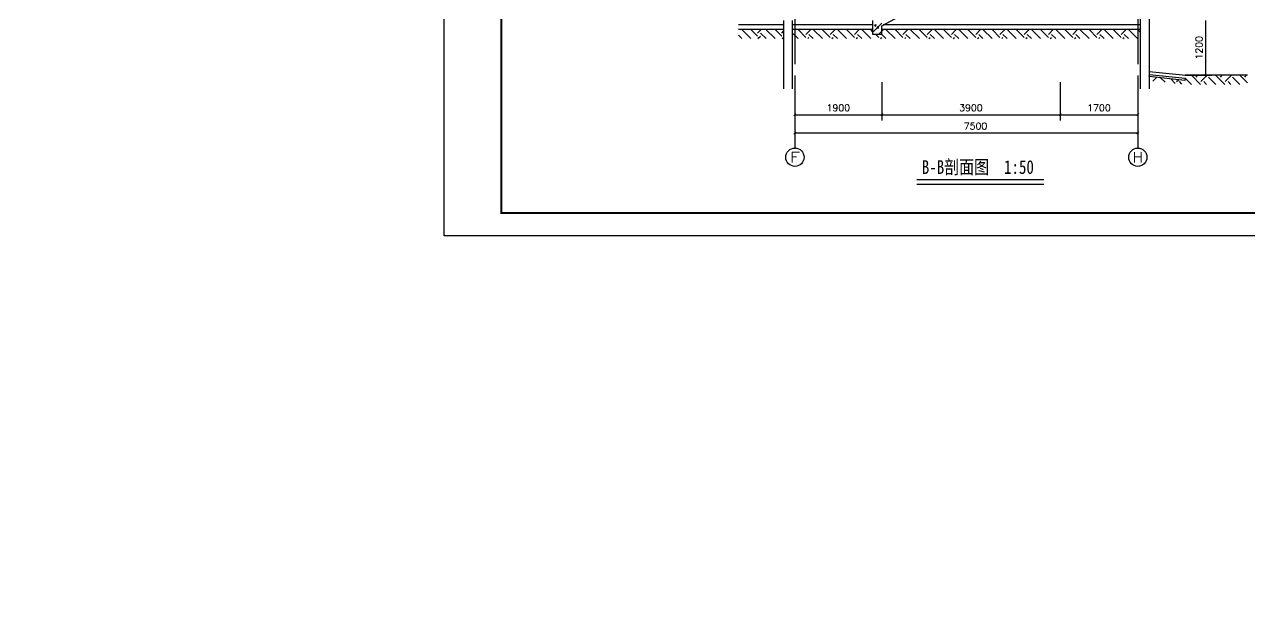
# Model space of a CAD drawing. Extents: x -4968480 to 5598971, y -5343220 to -29066.
# Drawn here: x 260433 to 287225, y -96612 to -83846 of the extents above; entities that cross this region are included whole.
import ezdxf
from ezdxf.enums import TextEntityAlignment as Align

# ---------------------------------------------------------------- set-up
doc = ezdxf.new("R2010")
doc.units = 0
doc.header["$LTSCALE"] = 1000
doc.header["$MEASUREMENT"] = 0
doc.linetypes.add('CENTER', pattern=[2, 1.25, -0.25, 0.25, -0.25])
doc.layers.get('0').update_dxf_attribs({"linetype": 'CONTINUOUS'})
for name, color, linetype in [('AXIS', 3, 'CONTINUOUS'), ('AXIS_TEXT', 7, 'CONTINUOUS'), ('DOTE', 1, 'CENTER'), ('PUB_DIM', 3, 'CONTINUOUS'), ('WALL', 2, 'CONTINUOUS')]:
    doc.layers.add(name, color=color, linetype=linetype)
doc.styles.add('-宋体', font='', dxfattribs={"width": 0.8})
doc.styles.add('_TCH_AXIS', font='COMPLEX', dxfattribs={"bigfont": 'GBCBIG'})
doc.styles.add('_TCH_DIM', font='SIMPLEX', dxfattribs={"bigfont": 'GBCBIG'})
doc.styles.get('-宋体').set_extended_font_data('SimSun')

# ---------------------------------------------------------------- blocks, each defined once
blk = doc.blocks.new('_ArchTick')
at = {"color": 0, "linetype": 'ByBlock', "const_width": 0.4}
blk.add_lwpolyline([(-0.5, -0.5), (0.5, 0.5)], dxfattribs=at)

msp = doc.modelspace()

# ---------------------------------------------------------------- linework, layer by layer
for p, q in [((277032.7, -83855.1, -46871.2), (276047.5, -83855.1, -48634.7)), ((278982.7, -83855.1, -43738.6), (277232.7, -83855.1, -46513.2)), ((284832.7, -83855.1, -23809.8), (279215.3, -83855.1, -42816.2)), ((277032.7, -83955.1, -46871.2), (276047.5, -83955.1, -48634.7)), ((278982.7, -83955.1, -43738.6), (277232.7, -83955.1, -46513.2)), ((284832.7, -83955.1, -23809.9), (279182.7, -83955.1, -42922.6)), ((279948.2, -87234.8), (282725.3, -87234.8)), ((279948.2, -87334.8), (282725.3, -87334.8))]:
    msp.add_line(p, q)
at = {"color": 8}
for p, q in [((278982.7, -84017.6), (279182.7, -83817.6)), ((279003.9, -83846.9), (279003.9, -83846.9)), ((279025.4, -83862.1), (279060.4, -83848.7)), ((279050.2, -83879.1), (279060.3, -83848.9)), ((276121.3, -84155.1), (276047.5, -84081.3)), ((276320.2, -84155.1), (276120.2, -83955.1)), ((276463.8, -84099.8), (276319.1, -83955.1)), ((276463.8, -84033.5), (276542.2, -83955.1)), ((276474.7, -84155.1), (276530.1, -84099.8)), ((276651.7, -84155.1), (276530.1, -84033.5)), ((276850.5, -84155.1), (276650.5, -83955.1)), ((276994.1, -84099.8), (276849.4, -83955.1)), ((276994.1, -84033.5), (277032.7, -83994.9)), ((277005.1, -84155.1), (277032.7, -84127.5)), ((277352.7, -84155.1), (277232.7, -84035.1)), ((277524.4, -84127.9), (277351.6, -83955.1)), ((277425, -83962.2), (277432.1, -83955.1)), ((277524.4, -84061.6), (277630.9, -83955.1)), ((277684.2, -84155.1), (277590.7, -84061.6)), ((277883.1, -84155.1), (277690.1, -83962.2)), ((278054.7, -84127.9), (277881.9, -83955.1)), ((277955.3, -83962.2), (277962.4, -83955.1)), ((278054.7, -84061.6), (278161.3, -83955.1)), ((278214.5, -84155.1), (278121, -84061.6)), ((278413.4, -84155.1), (278220.5, -83962.2)), ((278585.1, -84127.9), (278412.3, -83955.1)), ((278485.6, -83962.2), (278492.7, -83955.1)), ((278585.1, -84061.6), (278691.6, -83955.1)), ((278744.9, -84155.1), (278651.4, -84061.6)), ((278943.7, -84155.1), (278750.8, -83962.2)), ((278982.7, -83995.2), (278942.6, -83955.1)), ((279025.4, -83862.1), (279050.3, -83878.9)), ((279115.4, -84127.9), (279046.6, -84059.1)), ((279061.8, -84019.1), (279061.8, -84019.1)), ((279079.8, -83920.5), (279103.9, -83891.8)), ((279079.8, -83920.5), (279109.7, -83923.1)), ((279109.6, -83923.3), (279103.8, -83892)), ((279104.2, -84014.7), (279104.2, -84014.7)), ((279114.5, -83929.5), (279114.5, -83929.5)), ((279115.4, -84061.6), (279117.9, -84059.1)), ((279117.9, -84059.1), (279182.7, -83994.4)), ((279130.8, -83861.2), (279130.8, -83861.2)), ((279275.2, -84155.1), (279181.7, -84061.6)), ((279182.7, -83994.4), (279221.9, -83955.1)), ((279474.1, -84155.1), (279281.1, -83962.2)), ((279645.7, -84127.9), (279472.9, -83955.1)), ((279546.3, -83962.2), (279553.4, -83955.1)), ((279645.7, -84061.6), (279752.3, -83955.1)), ((279805.5, -84155.1), (279712, -84061.6)), ((280004.4, -84155.1), (279811.5, -83962.2)), ((280176.1, -84127.9), (280003.3, -83955.1)), ((280076.6, -83962.2), (280083.7, -83955.1)), ((280176.1, -84061.6), (280282.6, -83955.1)), ((280335.8, -84155.1), (280242.4, -84061.6)), ((280534.7, -84155.1), (280341.8, -83962.2)), ((280706.4, -84127.9), (280533.6, -83955.1)), ((280607, -83962.2), (280614, -83955.1)), ((280706.4, -84061.6), (280812.9, -83955.1)), ((280866.2, -84155.1), (280772.7, -84061.6)), ((281065, -84155.1), (280872.1, -83962.2)), ((281236.7, -84127.9), (281063.9, -83955.1)), ((281137.3, -83962.2), (281144.4, -83955.1)), ((281236.7, -84061.6), (281343.3, -83955.1)), ((281396.5, -84155.1), (281303, -84061.6)), ((281595.4, -84155.1), (281402.5, -83962.2)), ((281767.1, -84127.9), (281594.2, -83955.1)), ((281667.6, -83962.2), (281674.7, -83955.1)), ((281767.1, -84061.6), (281873.6, -83955.1)), ((281926.8, -84155.1), (281833.4, -84061.6)), ((282125.7, -84155.1), (281932.8, -83962.2)), ((282297.4, -84127.9), (282124.6, -83955.1)), ((282198, -83962.2), (282205, -83955.1)), ((282297.4, -84061.6), (282403.9, -83955.1)), ((282457.2, -84155.1), (282363.7, -84061.6)), ((282656, -84155.1), (282463.1, -83962.2)), ((282827.7, -84127.9), (282654.9, -83955.1)), ((282728.3, -83962.2), (282735.4, -83955.1)), ((282827.7, -84061.6), (282934.2, -83955.1)), ((282987.5, -84155.1), (282894, -84061.6)), ((283186.4, -84155.1), (282993.4, -83962.2)), ((283358.1, -84127.9), (283185.2, -83955.1)), ((283258.6, -83962.2), (283265.7, -83955.1)), ((283358.1, -84061.6), (283464.6, -83955.1)), ((283517.8, -84155.1), (283424.3, -84061.6)), ((283716.7, -84155.1), (283523.8, -83962.2)), ((283888.4, -84127.9), (283715.6, -83955.1)), ((283788.9, -83962.2), (283796, -83955.1)), ((283888.4, -84061.6), (283994.9, -83955.1)), ((284048.2, -84155.1), (283954.7, -84061.6)), ((284247, -84155.1), (284054.1, -83962.2)), ((284418.7, -84127.9), (284245.9, -83955.1)), ((284319.3, -83962.2), (284326.4, -83955.1)), ((284418.7, -84061.6), (284525.2, -83955.1)), ((284578.5, -84155.1), (284485, -84061.6)), ((284777.4, -84155.1), (284584.4, -83962.2)), ((284832.7, -84011.6), (284776.2, -83955.1)), ((277563.5, -84155.1), (277590.7, -84127.9)), ((278093.9, -84155.1), (278121, -84127.9)), ((278624.2, -84155.1), (278651.4, -84127.9)), ((279154.5, -84155.1), (279181.7, -84127.9)), ((279684.8, -84155.1), (279712, -84127.9)), ((280215.2, -84155.1), (280242.4, -84127.9)), ((280745.5, -84155.1), (280772.7, -84127.9)), ((281275.8, -84155.1), (281303, -84127.9)), ((281806.2, -84155.1), (281833.4, -84127.9)), ((282336.5, -84155.1), (282363.7, -84127.9)), ((282866.8, -84155.1), (282894, -84127.9)), ((283397.2, -84155.1), (283424.3, -84127.9)), ((283927.5, -84155.1), (283954.7, -84127.9)), ((284457.8, -84155.1), (284485, -84127.9)), ((285111.4, -85081.9), (285191.1, -85002.1)), ((285379.5, -85109.5), (285281.5, -85011.4)), ((285601.3, -85132.4), (285503.2, -85034.3)), ((285629.4, -85094.2), (285671.8, -85051.7)), ((285749.1, -85147.6), (285695.7, -85094.2)), ((285955.5, -85155.1), (285820.9, -85020.5)), ((286154.4, -85155.1), (285955.3, -84956.1)), ((286060.3, -84994.7), (286099, -84956)), ((286159.7, -85094.2), (286298, -84955.8)), ((286286.9, -85155.1), (286226, -85094.2)), ((286485.8, -85155.1), (286325.4, -84994.7)), ((286684.7, -85155.1), (286485.2, -84955.7)), ((286590.6, -84994.7), (286629.8, -84955.6)), ((286690, -85094.2), (286828.8, -84955.4)), ((286817.3, -85155.1), (286756.3, -85094.2)), ((287016.1, -85155.1), (286855.8, -84994.7)), ((287181.8, -85121.9), (287015.1, -84955.3)), ((287120.9, -84994.7), (287160.5, -84955.1))]:
    msp.add_line(p, q, dxfattribs=at)
at = {"extrusion": (-0.19939, 0.010161, 0.979867)}
for p, q in [((285032.7, -84985.8, -24317.3), (285037.7, -84935.6, -24316.8)), ((285812.5, -85066.3, -24157.8), (285032.7, -84985.8, -24317.3)), ((285037.7, -84935.6, -24316.8), (285817.5, -85016.1, -24157.3)), ((285817.5, -85016.1, -24157.3), (285812.5, -85066.3, -24157.8))]:
    msp.add_line(p, q, dxfattribs=at)
at = {"elevation": -24317.3}
msp.add_lwpolyline([(269611.7, -88466.1), (269611.7, -58766.1), (311661.7, -58766.1), (311661.7, -88466.1)], close=True, dxfattribs=at)
at = {"const_width": 50, "elevation": -24317.3}
msp.add_lwpolyline([(270861.7, -87966.1), (311161.7, -87966.1), (311161.7, -59266.1), (270861.7, -59266.1)], close=True, dxfattribs=at)
at = {"layer": 'AXIS'}
for p, q in [((277282.7, -86014.3, -24317.3), (277282.7, -86546.6, -24317.3)), ((284782.7, -86014.3, -24317.3), (284782.7, -86546.6, -24317.3))]:
    msp.add_line(p, q, dxfattribs=at)
for centre in [(277282.7, -86746.6, -24317.3), (284782.7, -86746.6, -24317.3)]:
    msp.add_circle(centre, 200, dxfattribs=at)
at = {"layer": 'DOTE'}
for p, q in [((277282.7, -61461.6, -24317.3), (277282.7, -85255.1, -24317.3)), ((284782.7, -61461.6, -24317.3), (284782.7, -85169.6, -24317.3))]:
    msp.add_line(p, q, dxfattribs=at)
at = {"layer": 'PUB_DIM'}
for p, q in [((286273.1, -84955.1), (286273.1, -83755.1)), ((277282.7, -85104.8), (277282.7, -85941.8)), ((279182.7, -85104.8), (279182.7, -85941.8)), ((279182.7, -85104.8), (279182.7, -85941.8)), ((283082.7, -85104.8), (283082.7, -85941.8)), ((283082.7, -85104.8, 24317.3), (283082.7, -85941.8, 24317.3)), ((284782.7, -85104.8, 24317.3), (284782.7, -85941.8, 24317.3)), ((285822, -84955.1), (286398.1, -84955.1)), ((277282.7, -85722.3, -24317.3), (277282.7, -86342.1, -24317.3)), ((284782.7, -85722.3, -24317.3), (284782.7, -86342.1, -24317.3)), ((277282.7, -85816.8), (279182.7, -85816.8)), ((279182.7, -85816.8), (283082.7, -85816.8)), ((283082.7, -85816.8, 24317.3), (284782.7, -85816.8, 24317.3)), ((277282.7, -86217.1, -24317.3), (284782.7, -86217.1, -24317.3))]:
    msp.add_line(p, q, dxfattribs=at)
at = {"layer": 'WALL'}
for p, q in [((279182.7, -83872.6), (283082.7, -81779.6)), ((284832.7, -82755.1, -24317.3), (284832.7, -85255.1, -24317.3)), ((285032.7, -82755.1, -24317.3), (285032.7, -85255.1, -24317.3)), ((277032.7, -83755.1, -24317.3), (277032.7, -85255.1, -24317.3)), ((277232.7, -85255.1, -24317.3), (277232.7, -83755.1, -24317.3)), ((278982.7, -83755.1), (278982.7, -84059.1)), ((278982.7, -84059.1), (279182.7, -84059.1)), ((279182.7, -84059.1), (279182.7, -83872.6)), ((285032.7, -84875.1, -24481.8), (285832.7, -84956.2, -24317.3)), ((287181.8, -84955.1, -24481.8), (285822, -84955.1, -24481.8))]:
    msp.add_line(p, q, dxfattribs=at)

# ---------------------------------------------------------------- block references
at = {"layer": 'PUB_DIM', "xscale": 50, "yscale": 50, "zscale": 50}
for p, rotation in [((286273.1, -84955.1), 270), ((277282.7, -85816.8), 180), ((279182.7, -85816.8), 180), ((283082.7, -85816.8, 24317.3), 180), ((277282.7, -86217.1, -24317.3), 180)]:
    msp.add_blockref('_ArchTick', p, dxfattribs=dict(at, rotation=rotation))
for p in [(279182.7, -85816.8), (283082.7, -85816.8), (284782.7, -85816.8, 24317.3), (284782.7, -86217.1, -24317.3)]:
    msp.add_blockref('_ArchTick', p, dxfattribs=at)

# ---------------------------------------------------------------- texts
at = {"style": '-宋体', "width": 0.8}
msp.add_text('B-B剖面图  1:50', height=300, dxfattribs=at).set_placement((280058.1, -87111.7))
at = {"layer": 'AXIS_TEXT', "style": '_TCH_AXIS'}
for s, width, p, p2 in [('F', 1.3125, (277169.5, -86859.7, -24317.3), (277395.8, -86859.7, -24317.3)), ('H', 1.05, (284669.5, -86859.7, -24317.3), (284895.8, -86859.7, -24317.3))]:
    msp.add_text(s, height=226.3, dxfattribs=dict(at, width=width)).set_placement(p, p2, align=Align.FIT)
at = {"layer": 'PUB_DIM', "color": 7, "insert": (286123.1, -84355.1), "char_height": 150, "attachment_point": 5, "rotation": 90, "style": '_TCH_DIM'}
msp.add_mtext('\\A1;1200', dxfattribs=at)
at = {"layer": 'PUB_DIM', "color": 7, "char_height": 150, "attachment_point": 5, "style": '_TCH_DIM'}
for s, insert in [('\\A1;1900', (278232.7, -85666.8)), ('\\A1;3900', (281132.7, -85666.8)), ('\\A1;1700', (283932.7, -85666.8, 24317.3)), ('\\A1;7500', (281232.7, -86067.1, -24317.3))]:
    msp.add_mtext(s, dxfattribs=dict(at, insert=insert))

doc.saveas('drawing.dxf')
